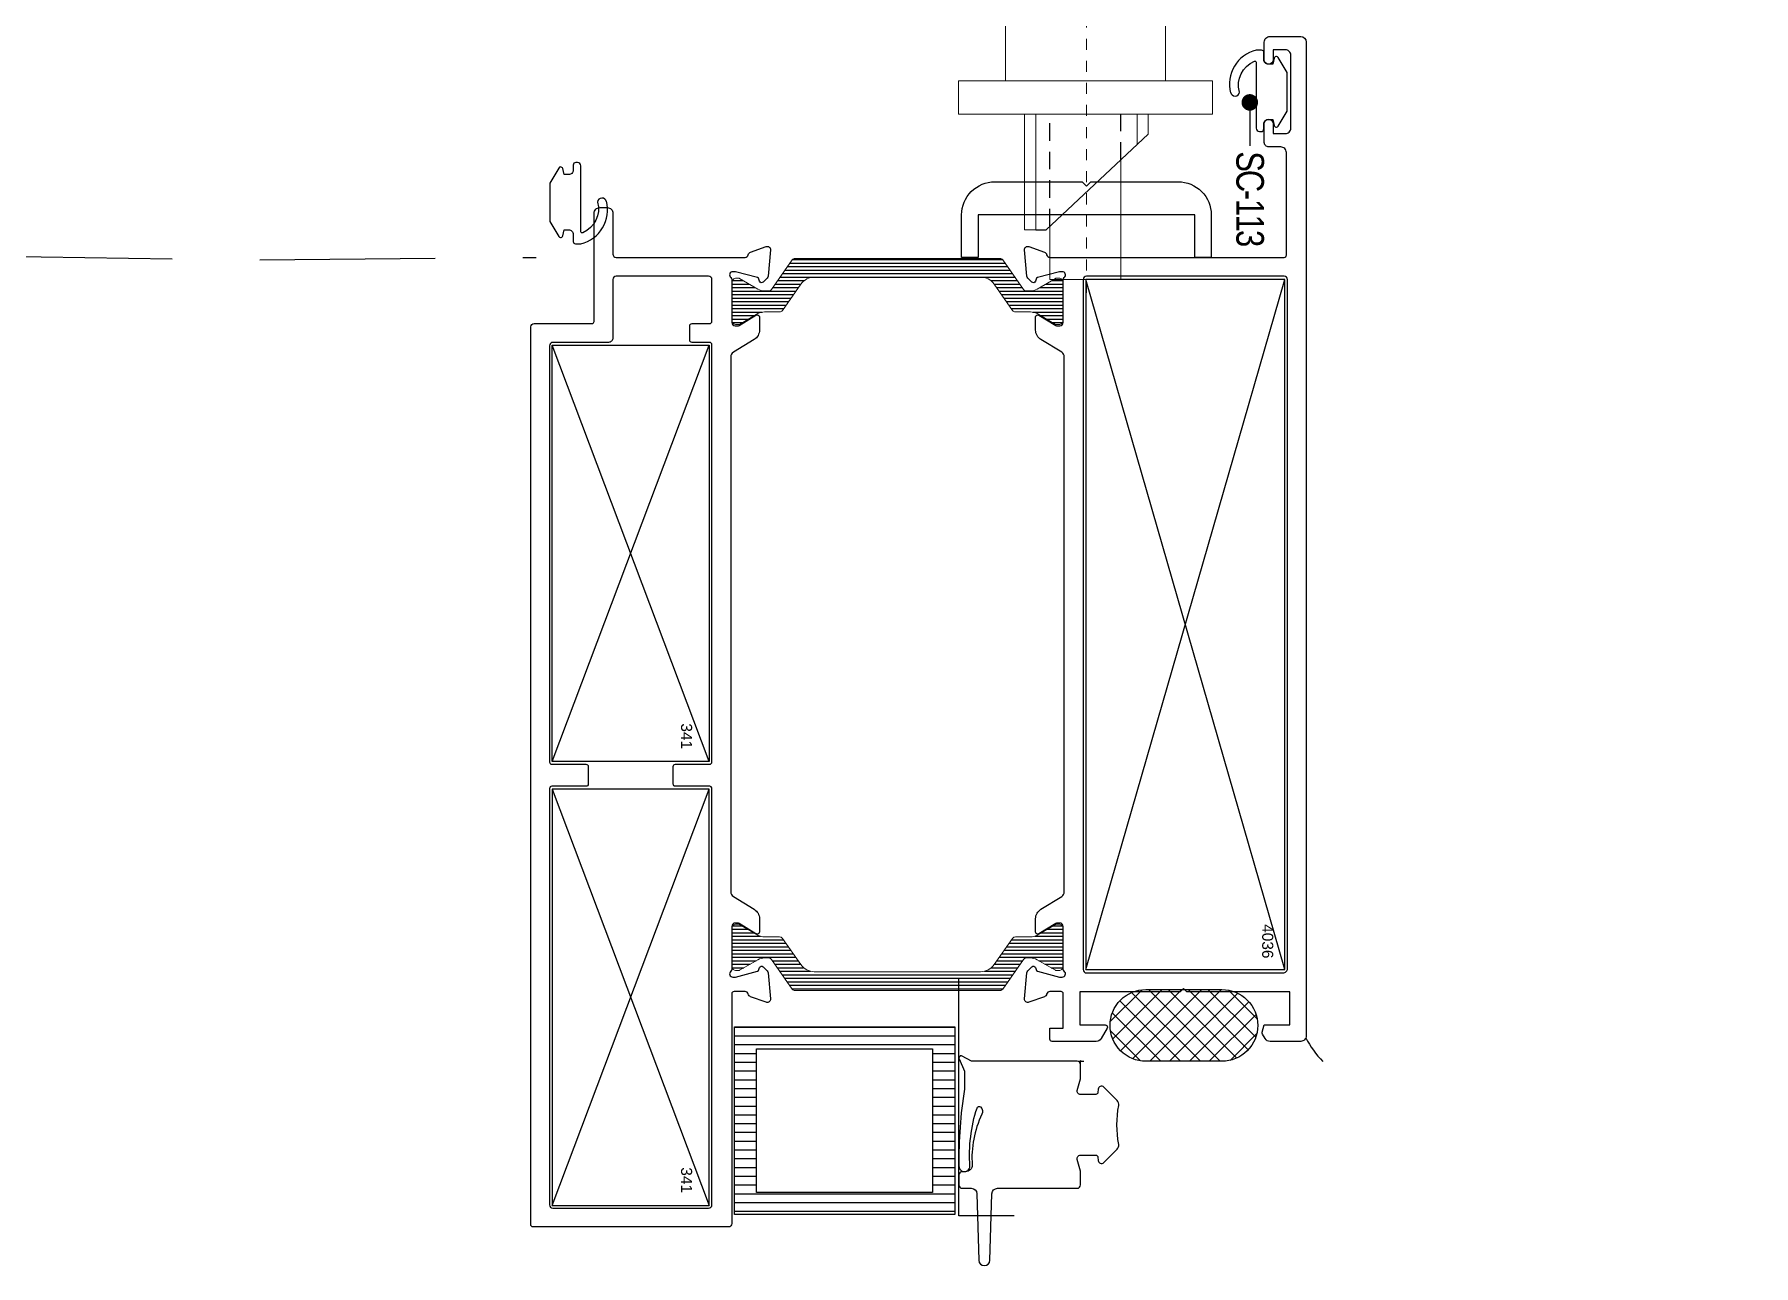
# Model space of a CAD drawing. Header units: millimetres. Extents: x 5429406 to 5440208, y -620941 to -619789.
# Drawn here: x 5437022.1 to 5437037.66, y -620941.07 to -620929.92 of the extents above; entities that cross this region are included whole.
import ezdxf
from ezdxf import colors
from ezdxf.entities.mleader import LeaderData, LeaderLine
from ezdxf.math import Vec2, Vec3

# ---------------------------------------------------------------- set-up
doc = ezdxf.new("R2010")
doc.units = ezdxf.units.MM
doc.header["$LTSCALE"] = 0.05
for name, pattern in [('CENTER', [2, 1.25, -0.25, 0.25, -0.25]), ('DASHDOT', [1, 0.5, -0.25, 0, -0.25]), ('HIDDEN', [9.525, 6.35, -3.175])]:
    doc.linetypes.add(name, pattern=pattern)
for name, color, linetype, lineweight in [('AKS', 8, 'DASHDOT', 20), ('IZ', 7, 'Continuous', 13), ('profil hatch', 253, 'Continuous', 0)]:
    doc.layers.add(name, color=color, linetype=linetype, lineweight=lineweight)
for name, color, linetype in [('aksoy_iz', 8, 'HIDDEN'), ('D-Olcu', 8, 'Continuous'), ('KONTUR', 7, 'Continuous'), ('N_D-Tara-Fitil', 8, 'Continuous'), ('N_Mlz-Fitil', 10, 'Continuous'), ('N_Mlz-Plastik', 172, 'Continuous'), ('N_Mlz-Silikon', 152, 'Continuous'), ('profil no', 7, 'Continuous')]:
    doc.layers.add(name, color=color, linetype=linetype)
doc.styles.add('T3', font='arial.ttf', dxfattribs={"width": 0.8, "height": 2})
pattern_1 = [(360, (5437409.314006, -618680.728118), (2e-14, 0.03175), [])]

# ---------------------------------------------------------------- blocks, each defined once
blk = doc.blocks.new('SC-113')
blk.add_lwpolyline([(-0.04, 4.52, 0.85379), (-0.02, 3.7, -0.380398), (2.76, 2.36, -0.630945), (2.68, 2.2), (-3.3, 2.2, 0.414214), (-3.6, 1.9), (-3.6, 1.75, 0.414214), (-3.35, 1.5), (-2.9, 1.5, -0.414214), (-2.5, 1.1), (-2.5, 0.7), (-3.05, 0.55, 0.339454), (-3.2, 0.36, 0.267949), (-3.1, 0.19), (-1.74, -0.6), (1.74, -0.6), (3.1, 0.19, 0.267949), (3.2, 0.36, 0.339454), (3.05, 0.55), (2.5, 0.7), (2.5, 1.1, -0.414214), (2.9, 1.5), (3.56, 1.5, 0.414214), (3.76, 1.7), (3.76, 2.2, 0.420163), (-0.09, 4.51)], format="xyb")
blk = doc.blocks.new('DILLI KILIT+BAREL DISA ACILIR')
at = {"linetype": 'HIDDEN', "lineweight": -3, "ltscale": 5}
for p, q in [((8.28, -7.15), (8.28, -3)), ((14.72, -13.18), (14.72, -3))]:
    blk.add_line(p, q, dxfattribs=at)
at = {"lineweight": -3, "ltscale": 5}
blk.add_line((16, -13.5), (15.05, -13.5), dxfattribs=at)
at = {"layer": 'AKS', "linetype": 'CENTER'}
blk.add_line((11.41, -19.18), (11.41, 44.98), dxfattribs=at)
at = {"layer": 'IZ', "linetype": 'Continuous', "ltscale": 5}
for p, q in [((-29.14, 28.16), (-19.96, 28.16)), ((75.9, 28.76), (66.73, 28.76))]:
    blk.add_line(p, q, dxfattribs=at)
at = {"layer": 'IZ', "linetype": 'CENTER', "ltscale": 0.5}
blk.add_line((-48.99, 27), (94.15, 27), dxfattribs=at)
at = {"layer": 'IZ'}
for p, q in [((15.05, -13.5), (5.82, -4.84)), ((8.28, -7.15), (8.28, -18)), ((14.72, -13.18), (14.72, -18)), ((8.28, -18), (14.72, -18))]:
    blk.add_line(p, q, dxfattribs=at)
for points in [[(4.25, 0), (4.25, 43), (18.75, 43), (18.75, 0)], [(5.82, -4.84), (5.82, -3)], [(6.82, -3), (6.82, -5.69)], [(16, -3), (16, -13.5), (17, -13.5), (17, -3)]]:
    blk.add_lwpolyline(points, dxfattribs=at)
at = {"layer": 'IZ', "linetype": 'Continuous', "ltscale": 5}
for points in [[(6.5, 18.5), (6.5, 35.5), (-19.5, 35.5), (-19.5, 18.5)], [(16.5, 18.5), (16.5, 35.5), (6.5, 35.5), (6.5, 18.5)], [(16.5, 18.5), (16.5, 35.5), (66.5, 35.5), (66.5, 18.5)], [(-30.55, 22.51), (-30.55, 31.68), (-27.02, 31.68), (-27.02, 22.51)], [(77.31, 23.12), (77.31, 32.29), (73.79, 32.29), (73.79, 23.12)]]:
    blk.add_lwpolyline(points, close=True, dxfattribs=at)
for points in [[(-25.61, 25.33), (-27.73, 25.33), (-27.73, 30.27), (-19.96, 30.27), (-19.96, 26.04), (-20.67, 26.74), (-21.38, 25.33), (-22.08, 25.33), (-22.79, 26.74), (-23.49, 25.33), (-24.9, 26.74), (-25.61, 25.33)], [(72.38, 25.94), (74.49, 25.94), (74.49, 30.88), (66.73, 30.88), (66.73, 26.65), (67.44, 27.35), (68.14, 25.94), (68.85, 25.94), (69.55, 27.35), (70.26, 25.94), (71.67, 27.35), (72.38, 25.94)]]:
    blk.add_lwpolyline(points, dxfattribs=at)
at = {"layer": 'IZ'}
blk.add_lwpolyline([(0, -3), (0, 0), (23, 0), (23, -3)], close=True, dxfattribs=at)
at = {"layer": 'IZ', "linetype": 'Continuous', "ltscale": 5}
for centre, radius in [((-36.89, 27), 8.11), ((83.31, 27), 8.11), ((-41.13, 27), 2.47), ((87.55, 27), 2.47)]:
    blk.add_circle(centre, radius, dxfattribs=at)
blk = doc.blocks.new('_DOT')
at = {"color": 0, "linetype": 'ByBlock'}
blk.add_line((-0.5, 0), (-1, 0), dxfattribs=at)
at = {"linetype": 'ByBlock', "const_width": 0.5}
blk.add_lwpolyline([(-0.25, 0, 1), (0.25, 0, 1)], format="xyb", close=True, dxfattribs=at)

msp = doc.modelspace()

# ---------------------------------------------------------------- hatches: boundary and pattern name
at = {"layer": 'N_D-Tara-Fitil', "transparency": 33554541}
h = msp.add_hatch(dxfattribs=at)
h.set_pattern_fill('ANSI31', color=256, scale=0.01, angle=-45, style=0)
h.set_pattern_definition(pattern_1)
edge = h.paths.add_edge_path()
edge.add_line((5437028.483, -620932.134), (5437028.649, -620932.23))
edge.add_arc((5437028.709, -620932.126), 0.12, 600, 630)
edge.add_line((5437028.709, -620932.246), (5437028.746, -620932.246))
edge.add_arc((5437028.746, -620932.216), 0.03, 630, 685)
edge.add_line((5437028.771, -620932.234), (5437028.959, -620931.964))
edge.add_arc((5437028.984, -620931.981), 0.03, 450, 505, ccw=False)
edge.add_line((5437028.984, -620931.951), (5437030.84, -620931.951))
edge.add_arc((5437030.84, -620931.981), 0.03, 755, 810, ccw=False)
edge.add_line((5437030.864, -620931.964), (5437031.053, -620932.234))
edge.add_arc((5437031.078, -620932.216), 0.03, 575, 630)
edge.add_line((5437031.078, -620932.246), (5437031.115, -620932.246))
edge.add_arc((5437031.115, -620932.126), 0.12, 630, 660)
edge.add_line((5437031.175, -620932.23), (5437031.341, -620932.134))
edge.add_arc((5437031.351, -620932.151), 0.02, 450, 480, ccw=False)
edge.add_line((5437031.351, -620932.131), (5437031.372, -620932.131))
edge.add_arc((5437031.372, -620932.171), 0.04, 360, 450, ccw=False)
edge.add_line((5437031.412, -620932.171), (5437031.412, -620932.221))
edge.add_line((5437031.412, -620932.221), (5437031.412, -620932.461))
edge.add_line((5437031.412, -620932.461), (5437031.412, -620932.511))
edge.add_arc((5437031.372, -620932.511), 0.04, 630, 720, ccw=False)
edge.add_line((5437031.372, -620932.551), (5437031.351, -620932.551))
edge.add_arc((5437031.351, -620932.531), 0.02, 600, 630, ccw=False)
edge.add_line((5437031.341, -620932.549), (5437031.175, -620932.452))
edge.add_arc((5437031.115, -620932.556), 0.12, 780, 810)
edge.add_line((5437031.115, -620932.436), (5437030.979, -620932.436))
edge.add_arc((5437030.979, -620932.406), 0.03, 575, 630, ccw=False)
edge.add_line((5437030.954, -620932.424), (5437030.787, -620932.185))
edge.add_arc((5437030.664, -620932.271), 0.15, 755, 810)
edge.add_line((5437030.664, -620932.121), (5437029.159, -620932.121))
edge.add_arc((5437029.159, -620932.271), 0.15, 450, 505)
edge.add_line((5437029.037, -620932.185), (5437028.87, -620932.424))
edge.add_arc((5437028.845, -620932.406), 0.03, 630, 685, ccw=False)
edge.add_line((5437028.845, -620932.436), (5437028.709, -620932.436))
edge.add_arc((5437028.709, -620932.556), 0.12, 450, 480)
edge.add_line((5437028.649, -620932.452), (5437028.483, -620932.549))
edge.add_arc((5437028.473, -620932.531), 0.02, 630, 660, ccw=False)
edge.add_line((5437028.473, -620932.551), (5437028.452, -620932.551))
edge.add_arc((5437028.452, -620932.511), 0.04, 540, 630, ccw=False)
edge.add_line((5437028.412, -620932.511), (5437028.412, -620932.461))
edge.add_line((5437028.412, -620932.461), (5437028.412, -620932.221))
edge.add_line((5437028.412, -620932.221), (5437028.412, -620932.171))
edge.add_arc((5437028.452, -620932.171), 0.04, 450, 540, ccw=False)
edge.add_line((5437028.452, -620932.131), (5437028.473, -620932.131))
edge.add_arc((5437028.473, -620932.151), 0.02, 420, 450, ccw=False)
h = msp.add_hatch(dxfattribs=at)
h.set_pattern_fill('ANSI31', color=256, scale=0.01, angle=-45, style=0)
h.set_pattern_definition(pattern_1)
edge = h.paths.add_edge_path()
edge.add_line((5437028.483, -620938.398), (5437028.649, -620938.302))
edge.add_arc((5437028.709, -620938.406), 0.12, 450, 480, ccw=False)
edge.add_line((5437028.709, -620938.286), (5437028.746, -620938.286))
edge.add_arc((5437028.746, -620938.316), 0.03, 395, 450, ccw=False)
edge.add_line((5437028.771, -620938.299), (5437028.959, -620938.568))
edge.add_arc((5437028.984, -620938.551), 0.03, 575, 630)
edge.add_line((5437028.984, -620938.581), (5437030.84, -620938.581))
edge.add_arc((5437030.84, -620938.551), 0.03, 270, 325)
edge.add_line((5437030.864, -620938.568), (5437031.053, -620938.299))
edge.add_arc((5437031.078, -620938.316), 0.03, 450, 505, ccw=False)
edge.add_line((5437031.078, -620938.286), (5437031.115, -620938.286))
edge.add_arc((5437031.115, -620938.406), 0.12, 420, 450, ccw=False)
edge.add_line((5437031.175, -620938.302), (5437031.341, -620938.398))
edge.add_arc((5437031.351, -620938.381), 0.02, 600, 630)
edge.add_line((5437031.351, -620938.401), (5437031.372, -620938.401))
edge.add_arc((5437031.372, -620938.361), 0.04, 630, 720)
edge.add_line((5437031.412, -620938.361), (5437031.412, -620938.311))
edge.add_line((5437031.412, -620938.311), (5437031.412, -620938.071))
edge.add_line((5437031.412, -620938.071), (5437031.412, -620938.021))
edge.add_arc((5437031.372, -620938.021), 0.04, 360, 450)
edge.add_line((5437031.372, -620937.981), (5437031.351, -620937.981))
edge.add_arc((5437031.351, -620938.001), 0.02, 450, 480)
edge.add_line((5437031.341, -620937.983), (5437031.175, -620938.08))
edge.add_arc((5437031.115, -620937.976), 0.12, 270, 300, ccw=False)
edge.add_line((5437031.115, -620938.096), (5437030.979, -620938.096))
edge.add_arc((5437030.979, -620938.126), 0.03, 450, 505)
edge.add_line((5437030.954, -620938.109), (5437030.787, -620938.347))
edge.add_arc((5437030.664, -620938.261), 0.15, 270, 325, ccw=False)
edge.add_line((5437030.664, -620938.411), (5437029.159, -620938.411))
edge.add_arc((5437029.159, -620938.261), 0.15, 575, 630, ccw=False)
edge.add_line((5437029.037, -620938.347), (5437028.87, -620938.109))
edge.add_arc((5437028.845, -620938.126), 0.03, 395, 450)
edge.add_line((5437028.845, -620938.096), (5437028.709, -620938.096))
edge.add_arc((5437028.709, -620937.976), 0.12, 600, 630, ccw=False)
edge.add_line((5437028.649, -620938.08), (5437028.483, -620937.983))
edge.add_arc((5437028.473, -620938.001), 0.02, 420, 450)
edge.add_line((5437028.473, -620937.981), (5437028.452, -620937.981))
edge.add_arc((5437028.452, -620938.021), 0.04, 450, 540)
edge.add_line((5437028.412, -620938.021), (5437028.412, -620938.071))
edge.add_line((5437028.412, -620938.071), (5437028.412, -620938.311))
edge.add_line((5437028.412, -620938.311), (5437028.412, -620938.361))
edge.add_arc((5437028.452, -620938.361), 0.04, 540, 630)
edge.add_line((5437028.452, -620938.401), (5437028.473, -620938.401))
edge.add_arc((5437028.473, -620938.381), 0.02, 630, 660)
h = msp.add_hatch(dxfattribs=at)
h.set_pattern_fill('ANSI31', color=256, scale=0.025, angle=-45, style=0)
h.set_pattern_definition([(360, (5437419.741925, -618680.535176), (6e-14, 0.079375), [])])
h.paths.add_polyline_path([(5437028.637, -620940.41), (5437028.637, -620939.11), (5437030.23, -620939.11), (5437030.23, -620940.41)], flags=16)
h.paths.add_polyline_path([(5437028.437, -620940.61), (5437028.437, -620938.91), (5437030.43, -620938.91), (5437030.43, -620940.61)])
at = {"layer": 'N_Mlz-Silikon', "transparency": 33554541}
h = msp.add_hatch(dxfattribs=at)
h.set_pattern_fill('ANSI37', color=256, scale=0.04, angle=-90, style=0)
h.set_pattern_definition([(315, (5437408.24838, -618680.54831), (0.089802561, 0.089802561), []), (45, (5437408.24838, -618680.54831), (-0.089802561, 0.089802561), [])])
edge = h.paths.add_edge_path()
edge.add_arc((5437032.848, -620938.897), 0.325, 630, 720, ccw=False)
edge.add_line((5437032.848, -620939.222), (5437032.161, -620939.222))
edge.add_arc((5437032.161, -620938.897), 0.325, 540, 630, ccw=False)
edge.add_arc((5437032.161, -620938.897), 0.325, 450, 540, ccw=False)
edge.add_line((5437032.161, -620938.572), (5437032.848, -620938.572))
edge.add_arc((5437032.848, -620938.897), 0.325, 720, 810, ccw=False)

# ---------------------------------------------------------------- linework, layer by layer
at = {"color": 8, "transparency": 33554541}
for p, q in [((5437031.573, -620939.228, -245.25), (5437031.563, -620939.217, -245.25)), ((5437031.563, -620939.228, -245.25), (5437031.572, -620939.218, -245.25)), ((5437031.568, -620939.252, -245.25), (5437031.568, -620939.222, -245.25)), ((5437031.568, -620939.222, -245.25), (5437031.598, -620939.222, -245.25))]:
    msp.add_line(p, q, dxfattribs=at)
at = {"linetype": 'Continuous', "transparency": 33554541, "elevation": -245.25}
msp.add_lwpolyline([(5437031.662, -620931.258), (5437032.452, -620931.258, -0.414214), (5437032.752, -620931.558), (5437032.752, -620931.943), (5437032.602, -620931.943), (5437032.602, -620931.558), (5437030.642, -620931.558), (5437030.642, -620931.943), (5437030.492, -620931.943), (5437030.492, -620931.558, -0.414214), (5437030.792, -620931.258), (5437031.582, -620931.258), (5437031.622, -620931.298)], format="xyb", close=True, dxfattribs=at)
at = {"color": 6, "lineweight": -3, "ltscale": 5, "transparency": 33554541, "elevation": -245.25}
msp.add_lwpolyline([(5437028.741, -620938.421), (5437028.762, -620938.657, -0.548619), (5437028.722, -620938.688), (5437028.581, -620938.637, -0.263733), (5437028.561, -620938.614, 0.359517), (5437028.532, -620938.59), (5437028.432, -620938.59, 0.414214), (5437028.412, -620938.61), (5437028.412, -620940.692, -0.414214), (5437028.382, -620940.722), (5437026.612, -620940.722, -0.414214), (5437026.592, -620940.702), (5437026.592, -620932.572, -0.414214), (5437026.622, -620932.542), (5437027.146, -620932.542, 0.414214), (5437027.166, -620932.522), (5437027.166, -620931.542, -0.414214), (5437027.216, -620931.492), (5437027.286, -620931.492, -0.414214), (5437027.336, -620931.542), (5437027.336, -620931.912, 0.414214), (5437027.366, -620931.942), (5437028.532, -620931.942, 0.359517), (5437028.561, -620931.918, -0.263733), (5437028.581, -620931.896), (5437028.722, -620931.844, -0.548619), (5437028.762, -620931.875), (5437028.741, -620932.112, -0.176327), (5437028.732, -620932.13), (5437028.696, -620932.166, -0.57735), (5437028.663, -620932.158), (5437028.658, -620932.141, 0.267949), (5437028.644, -620932.126), (5437028.446, -620932.073, 0.065543), (5437028.438, -620932.072), (5437028.422, -620932.072, 0.6885), (5437028.402, -620932.125, -0.213422), (5437028.412, -620932.147), (5437028.412, -620932.532, 0.414214), (5437028.442, -620932.562), (5437028.464, -620932.562, 0.137852), (5437028.48, -620932.558), (5437028.631, -620932.465, -0.585498), (5437028.662, -620932.482), (5437028.662, -620932.601, -0.261434), (5437028.614, -620932.687), (5437028.426, -620932.802, 0.261434), (5437028.402, -620932.844), (5437028.402, -620937.688, 0.261433), (5437028.426, -620937.73), (5437028.614, -620937.845, -0.261439), (5437028.662, -620937.931), (5437028.662, -620938.05, -0.414214), (5437028.642, -620938.07, -0.137852), (5437028.631, -620938.067), (5437028.48, -620937.974, 0.137852), (5437028.464, -620937.97), (5437028.442, -620937.97, 0.414214), (5437028.412, -620938), (5437028.412, -620938.385, -0.213422), (5437028.402, -620938.407, 0.6885), (5437028.422, -620938.46), (5437028.438, -620938.46, 0.065543), (5437028.446, -620938.459), (5437028.644, -620938.406, 0.267949), (5437028.658, -620938.391), (5437028.663, -620938.374, -0.57735), (5437028.696, -620938.366), (5437028.732, -620938.402, -0.176327)], format="xyb", close=True, dxfattribs=at)
msp.add_lwpolyline([(5437028.232, -620932.732, 0.414214), (5437028.212, -620932.712), (5437028.052, -620932.712, -0.414214), (5437028.032, -620932.692), (5437028.032, -620932.562, -0.414214), (5437028.052, -620932.542), (5437028.212, -620932.542, 0.414214), (5437028.232, -620932.522), (5437028.232, -620932.142, 0.414214), (5437028.202, -620932.112), (5437027.366, -620932.112, 0.414214), (5437027.336, -620932.142), (5437027.336, -620932.672, -0.414214), (5437027.296, -620932.712), (5437026.792, -620932.712, 0.414214), (5437026.762, -620932.742), (5437026.762, -620936.512, 0.414214), (5437026.782, -620936.532), (5437027.092, -620936.532, -0.414214), (5437027.112, -620936.552), (5437027.112, -620936.712, -0.414214), (5437027.092, -620936.732), (5437026.782, -620936.732, 0.414214), (5437026.762, -620936.752), (5437026.762, -620940.522, 0.414214), (5437026.792, -620940.552), (5437028.202, -620940.552, 0.414214), (5437028.232, -620940.522), (5437028.232, -620936.752, 0.414214), (5437028.212, -620936.732), (5437027.902, -620936.732, -0.414214), (5437027.882, -620936.712), (5437027.882, -620936.552, -0.414214), (5437027.902, -620936.532), (5437028.212, -620936.532, 0.414214), (5437028.232, -620936.512), (5437028.232, -620932.732)], format="xyb", dxfattribs=at)
at = {"color": 1, "transparency": 33554541, "elevation": -245.25}
msp.add_lwpolyline([(5437030.968, -620940.622), (5437030.468, -620940.622), (5437030.468, -620938.473)], dxfattribs=at)
at = {"color": 8, "transparency": 33554541}
msp.add_circle((5437031.568, -620939.222, -245.25), 0.005, dxfattribs=at)
at = {"layer": 'aksoy_iz', "ltscale": 5, "transparency": 33554541}
msp.add_arc((5437024.374, -620821.844, -523.628), 110.122, 183.16001, 271.17993, dxfattribs=at)
at = {"layer": 'D-Olcu', "transparency": 33554541}
for p, q in [((5437031.617, -620938.392, -245.25), (5437033.417, -620932.142, -245.25)), ((5437033.417, -620938.392, -245.25), (5437031.617, -620932.142, -245.25)), ((5437028.207, -620936.507, -245.25), (5437026.787, -620932.737, -245.25)), ((5437026.787, -620936.507, -245.25), (5437028.207, -620932.737, -245.25)), ((5437026.787, -620940.527, -245.25), (5437028.207, -620936.757, -245.25)), ((5437026.787, -620936.757, -245.25), (5437028.207, -620940.527, -245.25))]:
    msp.add_line(p, q, dxfattribs=at)
at = {"layer": 'D-Olcu', "transparency": 33554541, "elevation": -245.25}
msp.add_lwpolyline([(5437031.617, -620932.142), (5437031.617, -620938.392), (5437033.417, -620938.392), (5437033.417, -620932.142), (5437031.617, -620932.142)], dxfattribs=at)
for points in [[(5437028.207, -620932.737), (5437028.207, -620936.507), (5437026.787, -620936.507), (5437026.787, -620932.737)], [(5437028.207, -620940.527), (5437028.207, -620936.757), (5437026.787, -620936.757), (5437026.787, -620940.527)]]:
    msp.add_lwpolyline(points, close=True, dxfattribs=at)
at = {"layer": 'KONTUR', "color": 6, "transparency": 33554541, "elevation": -245.25}
for points in [[(5437031.162, -620937.931, -0.261439), (5437031.21, -620937.845), (5437031.398, -620937.73, 0.261433), (5437031.422, -620937.688), (5437031.422, -620932.844, 0.261434), (5437031.398, -620932.802), (5437031.21, -620932.687, -0.261434), (5437031.162, -620932.601), (5437031.162, -620932.482, -0.585498), (5437031.192, -620932.465), (5437031.344, -620932.558, 0.137852), (5437031.36, -620932.562), (5437031.382, -620932.562, 0.414214), (5437031.412, -620932.532), (5437031.412, -620932.147, -0.213422), (5437031.422, -620932.125, 0.6885), (5437031.402, -620932.072), (5437031.386, -620932.072, 0.065543), (5437031.378, -620932.073), (5437031.18, -620932.126, 0.267949), (5437031.166, -620932.141), (5437031.161, -620932.158, -0.57735), (5437031.128, -620932.166), (5437031.091, -620932.13, -0.176327), (5437031.083, -620932.112), (5437031.062, -620931.875, -0.548619), (5437031.102, -620931.844), (5437031.243, -620931.896, -0.263733), (5437031.262, -620931.918, 0.359517), (5437031.292, -620931.942), (5437033.412, -620931.942, 0.414214), (5437033.432, -620931.922), (5437033.432, -620930.992, 0.414214), (5437033.382, -620930.942), (5437033.272, -620930.942, -0.414214), (5437033.232, -620930.902), (5437033.232, -620930.732, -1), (5437033.312, -620930.732), (5437033.312, -620930.822), (5437033.422, -620930.822, 0.414214), (5437033.472, -620930.772), (5437033.472, -620930.112, 0.414214), (5437033.422, -620930.062), (5437033.312, -620930.062), (5437033.312, -620930.152, -1), (5437033.232, -620930.152), (5437033.232, -620929.992, -0.414214), (5437033.282, -620929.942), (5437033.562, -620929.942, -0.414212), (5437033.612, -620929.992), (5437033.612, -620938.992, -0.414214), (5437033.562, -620939.042), (5437033.284, -620939.042, -0.267858), (5437033.241, -620939.017), (5437033.216, -620938.975, -0.198991), (5437033.214, -620938.959), (5437033.232, -620938.892), (5437033.462, -620938.892), (5437033.462, -620938.592), (5437032.532, -620938.592), (5437032.502, -620938.562), (5437032.472, -620938.592), (5437031.562, -620938.592), (5437031.562, -620938.892), (5437031.792, -620938.892, -0.57735), (5437031.809, -620938.922), (5437031.754, -620939.017, -0.267946), (5437031.711, -620939.042), (5437031.462, -620939.042), (5437031.312, -620939.042, -0.414214), (5437031.292, -620939.022), (5437031.292, -620938.922), (5437031.412, -620938.922), (5437031.412, -620938.61, 0.414214), (5437031.392, -620938.59), (5437031.292, -620938.59, 0.359517), (5437031.262, -620938.614, -0.263733), (5437031.243, -620938.637), (5437031.102, -620938.688, -0.548619), (5437031.062, -620938.657), (5437031.083, -620938.421, -0.176327), (5437031.091, -620938.402), (5437031.128, -620938.366, -0.57735), (5437031.161, -620938.374), (5437031.166, -620938.391, 0.267949), (5437031.18, -620938.406), (5437031.378, -620938.459, 0.065543), (5437031.386, -620938.46), (5437031.402, -620938.46, 0.6885), (5437031.422, -620938.407, -0.213422), (5437031.412, -620938.385), (5437031.412, -620938, 0.414214), (5437031.382, -620937.97), (5437031.36, -620937.97, 0.137852), (5437031.344, -620937.974), (5437031.192, -620938.067, -0.137852), (5437031.182, -620938.07, -0.414214), (5437031.162, -620938.05)], [(5437033.412, -620932.112), (5437031.622, -620932.112, 0.414214), (5437031.592, -620932.142), (5437031.592, -620938.392, 0.414214), (5437031.622, -620938.422), (5437033.402, -620938.422, 0.414214), (5437033.442, -620938.382), (5437033.442, -620932.142, 0.414213)]]:
    msp.add_lwpolyline(points, format="xyb", close=True, dxfattribs=at)
at = {"layer": 'N_Mlz-Fitil', "lineweight": 20, "transparency": 33554541, "elevation": -245.25}
for points in [[(5437028.483, -620932.134), (5437028.649, -620932.23, 0.131652), (5437028.709, -620932.246), (5437028.746, -620932.246, 0.244698), (5437028.771, -620932.234), (5437028.959, -620931.964, -0.244698), (5437028.984, -620931.951), (5437030.84, -620931.951, -0.244698), (5437030.864, -620931.964), (5437031.053, -620932.234, 0.244698), (5437031.078, -620932.246), (5437031.115, -620932.246, 0.131652), (5437031.175, -620932.23), (5437031.341, -620932.134, -0.131652), (5437031.351, -620932.131), (5437031.372, -620932.131, -0.414214), (5437031.412, -620932.171), (5437031.412, -620932.221), (5437031.412, -620932.461), (5437031.412, -620932.511, -0.414214), (5437031.372, -620932.551), (5437031.351, -620932.551, -0.131652), (5437031.341, -620932.549), (5437031.175, -620932.452, 0.131652), (5437031.115, -620932.436), (5437030.979, -620932.436, -0.244698), (5437030.954, -620932.424), (5437030.787, -620932.185, 0.244698), (5437030.664, -620932.121), (5437029.159, -620932.121, 0.244698), (5437029.037, -620932.185), (5437028.87, -620932.424, -0.244698), (5437028.845, -620932.436), (5437028.709, -620932.436, 0.131652), (5437028.649, -620932.452), (5437028.483, -620932.549, -0.131652), (5437028.473, -620932.551), (5437028.452, -620932.551, -0.414214), (5437028.412, -620932.511), (5437028.412, -620932.461), (5437028.412, -620932.221), (5437028.412, -620932.171, -0.414214), (5437028.452, -620932.131), (5437028.473, -620932.131, -0.131652)], [(5437028.483, -620938.398), (5437028.649, -620938.302, -0.131652), (5437028.709, -620938.286), (5437028.746, -620938.286, -0.244698), (5437028.771, -620938.299), (5437028.959, -620938.568, 0.244698), (5437028.984, -620938.581), (5437030.84, -620938.581, 0.244698), (5437030.864, -620938.568), (5437031.053, -620938.299, -0.244698), (5437031.078, -620938.286), (5437031.115, -620938.286, -0.131652), (5437031.175, -620938.302), (5437031.341, -620938.398, 0.131652), (5437031.351, -620938.401), (5437031.372, -620938.401, 0.414214), (5437031.412, -620938.361), (5437031.412, -620938.311), (5437031.412, -620938.071), (5437031.412, -620938.021, 0.414214), (5437031.372, -620937.981), (5437031.351, -620937.981, 0.131652), (5437031.341, -620937.983), (5437031.175, -620938.08, -0.131652), (5437031.115, -620938.096), (5437030.979, -620938.096, 0.244698), (5437030.954, -620938.109), (5437030.787, -620938.347, -0.244698), (5437030.664, -620938.411), (5437029.159, -620938.411, -0.244698), (5437029.037, -620938.347), (5437028.87, -620938.109, 0.244698), (5437028.845, -620938.096), (5437028.709, -620938.096, -0.131652), (5437028.649, -620938.08), (5437028.483, -620937.983, 0.131652), (5437028.473, -620937.981), (5437028.452, -620937.981, 0.414214), (5437028.412, -620938.021), (5437028.412, -620938.071), (5437028.412, -620938.311), (5437028.412, -620938.361, 0.414214), (5437028.452, -620938.401), (5437028.473, -620938.401, 0.131652)]]:
    msp.add_lwpolyline(points, format="xyb", close=True, dxfattribs=at)
at = {"layer": 'N_Mlz-Fitil', "transparency": 33554541, "elevation": -245.25}
msp.add_lwpolyline([(5437030.58, -620940.372, -0.405243), (5437030.63, -620940.421), (5437030.648, -620941.024, 0.969739), (5437030.748, -620941.024), (5437030.767, -620940.421, -0.405243), (5437030.817, -620940.372), (5437031.538, -620940.372, 0.414214), (5437031.568, -620940.342), (5437031.568, -620940.218), (5437031.539, -620940.11, -0.493145), (5437031.568, -620940.072), (5437031.706, -620940.072, -0.388879), (5437031.726, -620940.091), (5437031.728, -620940.12, 0.63707), (5437031.779, -620940.139), (5437031.9, -620940.018, 0.24542), (5437031.914, -620939.974, -0.08886), (5437031.914, -620939.621, 0.24542), (5437031.9, -620939.577), (5437031.779, -620939.456, 0.63707), (5437031.728, -620939.475), (5437031.726, -620939.504, -0.388879), (5437031.706, -620939.522), (5437031.568, -620939.522, -0.493145), (5437031.539, -620939.485), (5437031.567, -620939.38, 0.065543), (5437031.568, -620939.372), (5437031.568, -620939.252, 0.414214), (5437031.538, -620939.222), (5437030.582, -620939.222), (5437030.498, -620939.175, 0.719515), (5437030.47, -620939.2), (5437030.518, -620939.312), (5437030.518, -620939.473, 0.043809), (5437030.468, -620940.169, 1.011469), (5437030.568, -620940.172, -0.097794), (5437030.632, -620939.645, -0.52267), (5437030.664, -620939.635, -0.386536), (5437030.675, -620939.702, 0.128678), (5437030.588, -620940.162, -0.414214), (5437030.528, -620940.222), (5437030.498, -620940.222, 0.414214), (5437030.468, -620940.252), (5437030.468, -620940.342, 0.414214), (5437030.498, -620940.372)], format="xyb", close=True, dxfattribs=at)
at = {"layer": 'N_Mlz-Plastik', "transparency": 33554541, "elevation": -245.25}
for points in [[(5437028.437, -620940.61), (5437028.437, -620938.91), (5437030.43, -620938.91), (5437030.43, -620940.61)], [(5437028.637, -620940.41), (5437028.637, -620939.11), (5437030.23, -620939.11), (5437030.23, -620940.41)]]:
    msp.add_lwpolyline(points, close=True, dxfattribs=at)
at = {"layer": 'N_Mlz-Silikon', "transparency": 33554541, "elevation": -245.25}
msp.add_lwpolyline([(5437033.173, -620938.897), (5437033.173, -620938.897, -0.414214), (5437032.848, -620939.222), (5437032.161, -620939.222, -0.414214), (5437031.836, -620938.897), (5437031.836, -620938.897, -0.414214), (5437032.161, -620938.572), (5437032.848, -620938.572, -0.414214)], format="xyb", close=True, dxfattribs=at)
at = {"layer": 'N_Mlz-Silikon', "transparency": 33554541}
msp.add_arc((5437034.313, -620938.663, -245.25), 0.785, 206.1948, 225.4945, dxfattribs=at)

# ---------------------------------------------------------------- block references
at = {"lineweight": -3, "transparency": 33554541, "xscale": -0.1, "yscale": 0.1, "zscale": 0.1}
msp.add_blockref('DILLI KILIT+BAREL DISA ACILIR', (5437032.763, -620930.344, -69.554), dxfattribs=at)
at = {"layer": 'profil no', "linetype": 'Continuous', "ltscale": 5, "transparency": 33554541, "xscale": 0.1, "yscale": 0.1, "zscale": 0.1}
for p, rotation in [((5437033.378, -620930.443, -245.25), 90), ((5437026.826, -620931.443, -245.25), 270)]:
    msp.add_blockref('SC-113', p, dxfattribs=dict(at, rotation=rotation))

# ---------------------------------------------------------------- texts
at = {"layer": 'profil hatch', "color": 2, "transparency": 33554541, "char_height": 0.1, "attachment_point": 3, "rotation": 270, "style": 'T3'}
for s, insert in [('{\\W1;341}', (5437028.053, -620936.395, -245.25)), ('{\\W1;4036}', (5437033.313, -620938.291, -245.25)), ('{\\W1;341}', (5437028.053, -620940.415, -245.25))]:
    msp.add_mtext(s, dxfattribs=dict(at, insert=insert))

# ---------------------------------------------------------------- leaders
at = {"layer": 'profil no', "transparency": 33554541}
ml = msp.add_multileader_mtext('Standard', dxfattribs=at)
ml.set_content('{\\T0.9;SC-113}', color=256, style='T3')
ml.set_leader_properties()
ml.set_arrow_properties(name='DOT')
ml.build(insert=Vec2(0, 0))
ml.multileader.update_dxf_attribs({"dogleg_length": 0.1, "arrow_head_size": 0.15})
ctx = ml.context
ctx.base_point, ctx.char_height, ctx.arrow_head_size, ctx.landing_gap_size, ctx.plane_origin, ctx.plane_x_axis, ctx.plane_y_axis = Vec3(5437033.102, -620930.932, -245.25), 0.25, 0.15, 0.05, Vec3(5437033.101, -620936.649, -245.25), Vec3(0, -1), Vec3(1, 0)
notes = []
notes.append((ctx, [(0, (1, 1, 0), (5437033.102, -620930.922, -245.25), (0, -1), 0.01, [(0, [(5437033.101, -620930.539, -245.25)], 0, [])])]))
ctx.mtext.insert, ctx.mtext.text_direction, ctx.mtext.rotation, ctx.mtext.flow_direction = Vec3(5437033.229, -620930.982, -245.25), Vec3(0, -1), 4.712389, 5
for ctx, leaders in notes:
    for number, flags, end, landing, length, lines in leaders:
        leader = LeaderData()
        leader.index, (leader.has_last_leader_line, leader.has_dogleg_vector, leader.attachment_direction) = number, flags
        leader.last_leader_point, leader.dogleg_vector, leader.dogleg_length = Vec3(end), Vec3(landing), length
        for number, points, colour, breaks in lines:
            line = LeaderLine()
            line.index, line.vertices, line.color, line.breaks = number, Vec3.list(points), colors.encode_raw_color(colour), breaks
            leader.lines.append(line)
        ctx.leaders.append(leader)

doc.saveas('drawing.dxf')
